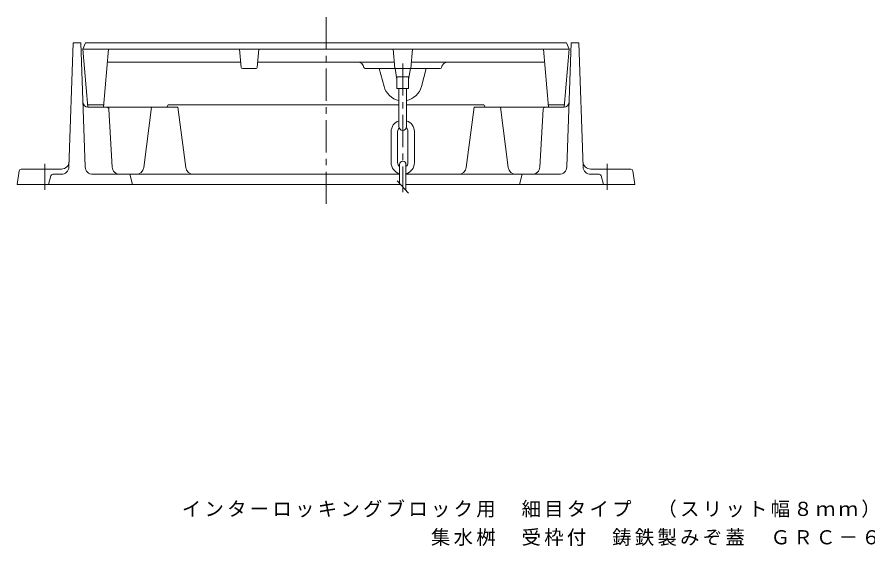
# Model space of a CAD drawing. Units: millimetres, scale not verified. Extents: x -624 to 844, y -686 to 448.
# Drawn here: x -544 to 116, y -686 to -275 of the extents above; entities that cross this region are included whole.
import ezdxf

# ---------------------------------------------------------------- set-up
doc = ezdxf.new("R2010")
doc.units = ezdxf.units.MM
doc.header["$LTSCALE"] = 5
doc.linetypes.add('CHAIN1', pattern=[8, 5, -1, 1, -1])
doc.layers.add('A-1_ピット', color=2, linetype='Continuous', lineweight=9)
doc.layers.add('A-2_蓋', color=3, linetype='Continuous', lineweight=9)
doc.layers.add('F-F', color=7, linetype='Continuous')
doc.styles.add('ＭＳ ゴシック', font='')
doc.styles.get('ＭＳ ゴシック').set_extended_font_data('MS Gothic')

msp = doc.modelspace()

# ---------------------------------------------------------------- linework, layer by layer
at = {"layer": 'A-1_ピット'}
for p, q in [((-500.431, -295.21), (-503.732, -391.415)), ((-500.431, -295.21), (-494.431, -295.21)), ((-494.431, -295.21), (-491.129, -391.415)), ((-114.431, -295.21), (-117.732, -391.415)), ((-108.43, -295.21), (-114.431, -295.21)), ((-108.43, -295.21), (-105.129, -391.415)), ((-488.85, -345.21), (-474.247, -345.21)), ((-472.749, -346.623), (-470.157, -391.555)), ((-445.753, -391.981), (-439.69, -345.21)), ((-163.108, -391.981), (-169.171, -345.21)), ((-136.112, -346.623), (-138.704, -391.555)), ((-134.615, -345.21), (-120.011, -345.21)), ((-543.93, -405.21), (-542.139, -394.463)), ((-509.591, -393.21), (-540.66, -393.21)), ((-99.27, -393.21), (-68.201, -393.21)), ((-64.931, -405.21), (-66.722, -394.463)), ((-517.715, -398.346), (-519.43, -405.21)), ((-509.728, -397.21), (-516.259, -397.21)), ((-247.431, -397.21), (-485.133, -397.21)), ((-456.431, -397.21), (-454.43, -405.21)), ((-242.43, -397.21), (-123.728, -397.21)), ((-152.43, -397.21), (-154.431, -405.21)), ((-99.133, -397.21), (-92.602, -397.21)), ((-91.147, -398.346), (-89.431, -405.21)), ((-246.559, -405.21), (-543.93, -405.21)), ((-242.43, -405.21), (-64.931, -405.21))]:
    msp.add_line(p, q, dxfattribs=at)
at = {"layer": 'A-1_ピット', "linetype": 'CHAIN1'}
for p, q in [((-522.431, -409.21), (-522.431, -389.21)), ((-86.43, -409.21), (-86.43, -389.21))]:
    msp.add_line(p, q, dxfattribs=at)
at = {"layer": 'A-1_ピット'}
for points in [[(-439.69, -345.21), (-419.171, -345.21), (-413.108, -391.981)], [(-169.171, -345.21), (-189.69, -345.21), (-195.753, -391.981)]]:
    msp.add_lwpolyline(points, dxfattribs=at)
for centre, radius, start, end in [((-488.85, -341.209), 4, 181.96526, 270), ((-120.011, -341.209), 4, 270, 358.03473), ((-474.247, -346.71), 1.5, 3.30186, 90), ((-134.615, -346.71), 1.5, 90, 176.69812), ((-509.591, -387.21), 6, 271.13358, 358.03473), ((-99.27, -387.21), 6, 181.96526, 270), ((-540.66, -394.71), 1.5, 90, 170.53767), ((-509.728, -391.21), 6, 270, 358.03473), ((-485.133, -391.21), 6, 181.96526, 270), ((-464.167, -391.21), 6, 183.30186, 270), ((-451.703, -391.21), 6, 270, 352.61398), ((-407.158, -391.21), 6, 187.38602, 270), ((-201.703, -391.21), 6, 270, 352.61398), ((-157.158, -391.21), 6, 187.38602, 270), ((-144.694, -391.21), 6, 270, 356.69812), ((-123.728, -391.21), 6, 270, 358.03473), ((-99.133, -391.21), 6, 181.96526, 270), ((-68.201, -394.71), 1.5, 9.46231, 90), ((-516.259, -398.71), 1.5, 90, 165.96375), ((-92.602, -398.71), 1.5, 14.03624, 90)]:
    msp.add_arc(centre, radius, start, end, dxfattribs=at)
at = {"layer": 'A-2_蓋', "linetype": 'CHAIN1'}
for p, q in [((-304.43, -275.21), (-304.43, -425.21)), ((-244.931, -311.21), (-244.931, -410.954))]:
    msp.add_line(p, q, dxfattribs=at)
at = {"layer": 'A-2_蓋'}
for p, q in [((-492.931, -300.209), (-490.931, -295.21)), ((-490.931, -295.21), (-117.931, -295.21)), ((-115.931, -300.209), (-117.931, -295.21)), ((-492.931, -300.209), (-115.931, -300.209)), ((-492.931, -300.209), (-488.994, -345.21)), ((-472.93, -300.209), (-476.868, -345.21)), ((-370.198, -314.297), (-371.43, -300.209)), ((-357.663, -314.297), (-356.431, -300.209)), ((-252.431, -300.209), (-251.118, -315.21)), ((-237.431, -300.209), (-238.743, -315.21)), ((-135.931, -300.209), (-131.994, -345.21)), ((-115.931, -300.209), (-119.868, -345.21)), ((-370.556, -310.21), (-473.805, -310.21)), ((-369.202, -315.21), (-358.659, -315.21)), ((-251.556, -310.21), (-357.305, -310.21)), ((-274.014, -315.21), (-215.847, -315.21)), ((-263.113, -315.21), (-259.429, -329.088)), ((-250.931, -315.21), (-249.431, -323.691)), ((-238.93, -315.21), (-240.431, -323.573)), ((-238.305, -310.21), (-135.056, -310.21)), ((-226.748, -315.21), (-230.433, -329.088)), ((-249.431, -330.739), (-249.431, -321.739)), ((-247.93, -330.739), (-247.93, -360.132)), ((-241.931, -330.739), (-241.931, -360.132)), ((-489.169, -343.21), (-476.692, -343.21)), ((-488.994, -345.21), (-427.819, -345.21)), ((-426.819, -343.21), (-427.819, -345.21)), ((-426.819, -343.21), (-247.93, -343.21)), ((-241.931, -343.21), (-182.042, -343.21)), ((-182.042, -343.21), (-181.042, -345.21)), ((-181.042, -345.21), (-119.868, -345.21)), ((-132.168, -343.21), (-119.693, -343.21)), ((-253.931, -364.132), (-253.931, -388.132)), ((-248.931, -364.132), (-248.931, -388.132)), ((-240.931, -364.132), (-240.931, -388.132)), ((-235.93, -364.132), (-235.93, -388.132)), ((-247.431, -389.632), (-247.431, -404.276)), ((-242.43, -389.632), (-242.43, -409.632)), ((-249.293, -402.28), (-240.435, -411.769))]:
    msp.add_line(p, q, dxfattribs=at)
msp.add_lwpolyline([(-249.431, -321.739), (-240.431, -321.739), (-240.431, -330.739), (-249.431, -330.739)], dxfattribs=at)
for centre, radius, start, end in [((-369.202, -314.21), 1, 184.99677, 270), ((-358.659, -314.21), 1, 270, 355.00323), ((-279.93, -315.21), 5, 9.5934, 90), ((-274.014, -314.21), 1, 189.59471, 270), ((-215.847, -314.21), 1, 270, 350.40529), ((-209.931, -315.21), 5, 90, 170.4066), ((-244.931, -325.239), 15, 194.86807, 258.69063), ((-244.931, -325.239), 15, 281.5374, 345.13193), ((-244.931, -364.132), 9, 109.47127, 180), ((-244.931, -364.132), 9, 0, 70.52873), ((-244.931, -364.132), 4, 134.0488, 180.00038), ((-244.931, -360.132), 3, 180, 0), ((-244.931, -364.132), 4, 359.99962, 45.9512), ((-244.931, -388.132), 9, 179.99983, 253.87241), ((-244.931, -388.132), 4, 180, 231.31779), ((-244.931, -389.632), 2.5, 0, 180), ((-244.931, -388.132), 4, 308.68221, 0), ((-244.931, -388.132), 9, 286.12759, 0)]:
    msp.add_arc(centre, radius, start, end, dxfattribs=at)

# ---------------------------------------------------------------- texts
at = {"layer": 'F-F', "char_height": 11, "attachment_point": 7, "style": 'ＭＳ ゴシック'}
for s, insert in [('\\T1.17;インターロッキングブロック用\u3000細目タイプ\u3000（スリット幅８ｍｍ）', (-416.167, -663.658)), ('\\T1.17;\u3000\u3000\u3000\u3000\u3000\u3000\u3000\u3000\u3000\u3000\u3000集水桝\u3000受枠付\u3000鋳鉄製みぞ蓋\u3000ＧＲＣ－６－３００', (-416.167, -685.524))]:
    msp.add_mtext(s, dxfattribs=dict(at, insert=insert))

doc.saveas('drawing.dxf')
